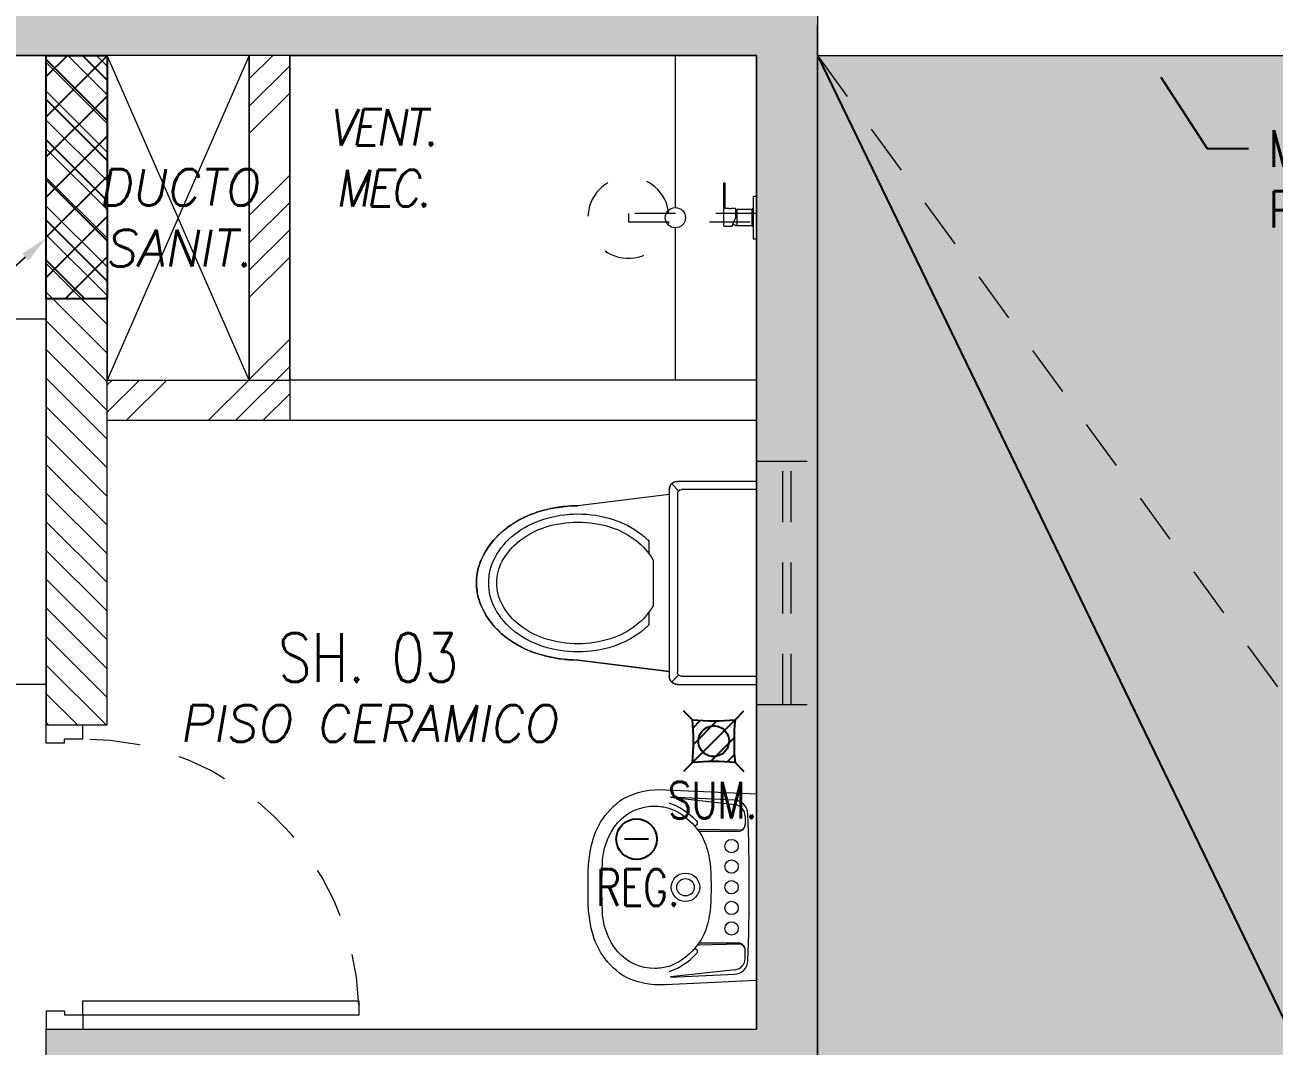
# Model space of a CAD drawing. Header units: millimetres. Extents: x -3 to 53, y -110 to 39.
# Drawn here: x 45.148 to 48.225, y -50.624 to -48.107 of the extents above; entities that cross this region are included whole.
import ezdxf
from ezdxf import colors
from ezdxf.entities.mleader import LeaderData, LeaderLine
from ezdxf.enums import TextEntityAlignment as Align
from ezdxf.math import Vec2, Vec3

# ---------------------------------------------------------------- set-up
doc = ezdxf.new("R2010")
doc.units = ezdxf.units.MM
doc.linetypes.add('HIDDEN2', pattern=[0.1875, 0.125, -0.0625])
for name, color, linetype in [('A-EST HATCH', 8, 'Continuous'), ('A-EST PLACAS', 8, 'Continuous'), ('A-EST VIGAS', 8, 'HIDDEN2'), ('A-JARDIN', 8, 'Continuous'), ('A-LINEAS', 8, 'Continuous'), ('A-MURO BAJO', 8, 'Continuous'), ('A-MURO_P10 CF', 8, 'Continuous'), ('A-MURO_P14', 8, 'Continuous'), ('A-PROYECCIONES', 8, 'HIDDEN2'), ('A-SANITARIOS', 8, 'Continuous'), ('A-TEXTO-ACABADO PISO', 8, 'Continuous'), ('A-TEXTO-INDICACIONES', 8, 'Continuous'), ('DLP_MOBILIARIO', 8, 'Continuous'), ('DLP_TEXTO AMBIENTE', 8, 'Continuous')]:
    doc.layers.add(name, color=color, linetype=linetype)
doc.layers.add('A-MUROS', color=8, linetype='Continuous', lineweight=30)
doc.layers.add('DLP_MURO ALTO', color=8, linetype='Continuous', lineweight=20)
doc.styles.add('ROMANS', font='ROMANS.shx', dxfattribs={"oblique": 10})
doc.styles.add('TXT_COTAS', font='romans.shx', dxfattribs={"width": 0.8})

# ---------------------------------------------------------------- blocks, each defined once
blk = doc.blocks.new('EST.P11')
at = {"layer": 'A-EST HATCH', "lineweight": 0}
h = blk.add_hatch(color=8, dxfattribs=at)
h.dxf.hatch_style = 1
h.paths.add_polyline_path([(10.5, -2.74), (10.5, 3.375), (12.15, 3.375), (12.15, 3.525), (10.35, 3.525), (10.35, 2.65), (8.85, 2.65), (8.85, 3.15), (8.7, 3.15), (8.7, 2.5), (10.35, 2.5), (10.35, -2.74)])
h.paths.add_polyline_path([(18.45, 7.325), (20.05, 7.325), (20.05, 10.425), (18.85, 10.425), (18.85, 10.575), (20.2, 10.575), (20.2, 7.175), (18.45, 7.175)])
h.paths.add_polyline_path([(17.65, 10.575), (17.5, 10.575), (17.5, 7.175), (17.65, 7.175)])
h.paths.add_polyline_path([(11.85, 11.05), (11.85, 10.9), (12, 10.9), (12, 7.825), (12.15, 7.825), (12.15, 11.05)])
h.paths.add_polyline_path([(22.45, 4.725), (13.05, 4.725), (13.05, 4.875), (16.6, 4.875), (16.6, 6.275), (16.8, 6.275), (16.8, 4.875), (19.7, 4.875), (19.7, 6.275), (19.85, 6.275), (19.85, 4.875), (22.25, 4.875), (22.25, 6.125), (20.6, 6.125), (20.6, 6.275), (22.875, 6.275), (22.875, 6.125), (22.45, 6.125)])
h.paths.add_polyline_path([(15.1, 10.425), (15.1, 7.325), (16.7, 7.325), (16.7, 7.175), (14.95, 7.175), (14.95, 10.575), (16.3, 10.575), (16.3, 10.425)])
h.paths.add_polyline_path([(10.35, 5.75), (8.7, 5.75), (8.7, 5.1), (8.85, 5.1), (8.85, 5.6), (10.35, 5.6), (10.35, 4.725), (12.15, 4.725), (12.15, 4.875), (10.5, 4.875), (10.5, 10.99), (10.35, 10.99)])
h.paths.add_polyline_path([(5.85, 10.9), (5.25, 10.9), (5.25, 11.05), (6, 11.05), (6, 7.65), (4.85, 7.65), (4.85, 7.8), (5.85, 7.8)])
h.paths.add_polyline_path([(4.05, 11.05), (4.05, 7.65), (3.9, 7.65), (3.9, 11.05)])
h.paths.add_polyline_path([(3.1, 7.8), (1.5, 7.8), (1.5, 10.9), (2.7, 10.9), (2.7, 11.05), (1.35, 11.05), (1.35, 7.65), (3.1, 7.65)])
h.paths.add_polyline_path([(4.05, -2.8), (4.05, 0.6), (3.9, 0.6), (3.9, -2.8)])
h.paths.add_polyline_path([(3.1, 0.45), (1.5, 0.45), (1.5, -2.65), (2.7, -2.65), (2.7, -2.8), (1.35, -2.8), (1.35, 0.6), (3.1, 0.6)])
h.paths.add_polyline_path([(8.7, -0.35), (8.85, -0.35), (8.85, -2.65), (9, -2.65), (9, -2.8), (8.7, -2.8)])
h.paths.add_polyline_path([(18.45, 0.925), (20.05, 0.925), (20.05, -2.175), (18.85, -2.175), (18.85, -2.325), (20.2, -2.325), (20.2, 1.075), (18.45, 1.075)])
h.paths.add_polyline_path([(17.65, -2.325), (17.5, -2.325), (17.5, 1.075), (17.65, 1.075)])
h.paths.add_polyline_path([(12.15, -2.8), (11.85, -2.8), (11.85, -2.65), (12, -2.65), (12, 0.425), (12.15, 0.425)])
h.paths.add_polyline_path([(15.1, -2.175), (15.1, 0.925), (16.7, 0.925), (16.7, 1.075), (14.95, 1.075), (14.95, -2.325), (16.3, -2.325), (16.3, -2.175)])
h.paths.add_polyline_path([(6, -2.8), (6, 0.6), (4.85, 0.6), (4.85, 0.45), (5.85, 0.45), (5.85, -2.65), (5.25, -2.65), (5.25, -2.8)])
h.paths.add_polyline_path([(3.0968, 5.55), (2.95, 5.55), (2.95, 6.75), (5.1, 6.75), (5.1, 6.6), (4.65, 6.6), (4.65, 5), (4.45, 5), (4.45, 6.6), (3.1, 6.6), (3.1, 5.55)], flags=17)
h.paths.add_polyline_path([(3.0968, 2.7), (2.95, 2.7), (2.95, 1.5), (5.1, 1.5), (5.1, 1.65), (4.65, 1.65), (4.65, 3.25), (4.45, 3.25), (4.45, 1.65), (3.1, 1.65), (3.1, 2.7)], flags=17)
h.paths.add_polyline_path([(8.8501, 4.2), (6, 4.2), (6, 6.75), (5.85, 6.75), (5.85, 4.2), (3.1, 4.2), (3.1, 4.8), (2.95, 4.8), (2.95, 4.2), (0.15, 4.2), (0.15, 8.25), (0, 8.25), (0, 0), (0.15, 0), (0.15, 4.05), (2.95, 4.05), (2.95, 3.45), (3.1, 3.45), (3.1, 4.05), (5.85, 4.05), (5.85, 1.5), (6, 1.5), (6, 4.05), (8.8501, 4.05)])
h.paths.add_polyline_path([(8.7, 11.05), (8.7, 8.6), (8.85, 8.6), (8.85, 10.9), (9, 10.9), (9, 11.05)])
h.paths.add_polyline_path([(22.9, 4.725), (25, 4.725), (25, 4.875), (23.05, 4.875), (23.05, 8.575), (25, 8.575), (25, 8.725), (23.05, 8.725), (23.05, 10.575), (22.2, 10.575), (22.2, 10.425), (22.9, 10.425)])
h.paths.add_polyline_path([(26.7, 4.725), (26.85, 4.725), (26.85, 8.725), (26.7, 8.725)])
h.paths.add_polyline_path([(47.1, 1.5), (45.2, 1.5), (45.2, 1.65), (46.95, 1.65), (46.95, 4.05), (41.1999, 4.05), (41.1999, 4.2), (46.95, 4.2), (46.95, 6.6), (45.2, 6.6), (45.2, 6.75), (47.1, 6.75)])
h.paths.add_polyline_path([(24.05, 3.525), (25.9, 3.525), (25.9, 3.375), (24.05, 3.375)], flags=17)
h.paths.add_polyline_path([(21.05, 1.975), (21.05, 2.125), (22.85, 2.125), (22.85, 3.375), (20.3, 3.375), (20.3, 1.975), (20.15, 1.975), (20.15, 3.375), (16.8, 3.375), (16.8, 1.975), (16.6, 1.975), (16.6, 3.375), (13.05, 3.375), (13.05, 3.525), (23.05, 3.525), (23.05, 1.975)])
h.paths.add_polyline_path([(23.05, 1.95), (23.05, -1.775), (26.7, -1.775), (26.7, 0.875), (24.35, 0.875), (24.35, 1.425), (24.05, 1.425), (24.05, 1.575), (24.5, 1.575), (24.5, 1.025), (26.7, 1.025), (26.7, 3.525), (26.85, 3.525), (26.85, -1.925), (23.05, -1.925), (23.05, -2.325), (22.2, -2.325), (22.2, -2.175), (22.9, -2.175), (22.9, 1.95)])
h.paths.add_polyline_path([(43.75, 7.8), (45.35, 7.8), (45.35, 7.6), (43.75, 7.6)])
h.paths.add_polyline_path([(43.75, 0.65), (45.35, 0.65), (45.35, 0.45), (43.75, 0.45)])
h.paths.add_polyline_path([(30.85, 2.375), (30.85, 3.525), (29.75, 3.525), (29.75, 2.375), (29.9, 2.375), (29.9, 3.375), (30.75, 3.375), (30.75, 2.375)])
h.paths.add_polyline_path([(39.5497, 4.875), (39.5497, 4.725), (39.7, 4.725), (39.7, 5.6), (41.1999, 5.6), (41.1999, 5.1009), (41.35, 5.1009), (41.35, 5.75), (39.7, 5.75), (39.7, 7.75), (39.55, 7.75), (39.55, 4.875)])
edge = h.paths.add_edge_path()
edge.add_line((30.85, 4.725), (30.85, 4.875))
edge.add_line((30.85, 4.875), (30.85, 5.875))
edge.add_line((30.85, 5.875), (30.75, 5.875))
edge.add_line((30.75, 5.875), (30.75, 4.875))
edge.add_line((30.75, 4.875), (30.35, 4.875))
edge.add_line((30.35, 4.875), (30.35, 5.875))
edge.add_line((30.35, 5.875), (30.2, 5.875))
edge.add_line((30.2, 5.875), (30.2, 4.725))
edge.add_line((30.2, 4.725), (30.85, 4.725))
h.paths.add_polyline_path([(33.45, 5.55), (33.45, 4.95), (33.25, 4.95), (33.25, 5.55), (33.3, 5.55), (33.3, 7.7501), (33.45, 7.7501)])
h.paths.add_polyline_path([(33.45, 2.7), (33.45, 3.3), (33.25, 3.3), (33.25, 2.7), (33.3, 2.7), (33.3, 0.4999), (33.45, 0.4999)])
at = {"layer": 'A-EST PLACAS', "color": 8, "lineweight": 0}
blk.add_lwpolyline([(47.1, 1.5), (45.2, 1.5), (45.2, 1.65), (46.95, 1.65), (46.95, 4.05), (41.1999, 4.05), (41.1999, 4.2), (46.95, 4.2), (46.95, 6.6), (45.2, 6.6), (45.2, 6.75), (47.1, 6.75)], close=True, dxfattribs=at)
blk = doc.blocks.new('*U254')
at = {"color": 8}
for p, q in [((-0.0526, 0.0526), (-0.0746, 0.0746)), ((0.0526, 0.0526), (0.0746, 0.0746)), ((-0.0526, -0.0526), (0.0526, 0.0526)), ((-0.051, 0.0331), (-0.0331, 0.051)), ((-0.0501, -0.008), (0.008, 0.05)), ((-0.008, -0.05), (0.0501, 0.008)), ((-0.0526, -0.0526), (-0.0746, -0.0746)), ((0.0331, -0.051), (0.051, -0.0331)), ((0.0526, -0.0526), (0.0746, -0.0746))]:
    blk.add_line(p, q, dxfattribs=at)
for centre, major_axis, start_param, end_param in [((0, 0.5882), (0.1673, 0.5115), 3.359812, 3.55544), ((-0.5912, 0), (-0.5144, 0.1682), 3.360366, 3.554886), ((0, 0), (0.0118, 0.036), 5.813820330443059, 12.09700563762265), ((0.5912, 0), (-0.5144, 0.1682), 0.218773, 0.413293), ((0, -0.5882), (-0.5115, 0.1673), -1.352577, -1.156949)]:
    blk.add_ellipse(centre, major_axis=major_axis, ratio=1, start_param=start_param, end_param=end_param, dxfattribs=at)
at = {"layer": 'A-TEXTO-INDICACIONES', "color": 8, "style": 'ROMANS', "width": 0.75}
blk.add_text('SUM.', height=0.09, dxfattribs=at).set_placement((-0.1125, -0.1903))
blk = doc.blocks.new('*U258')
at = {"color": 8, "linetype": 'Continuous'}
blk.add_line((0.0296, 0), (-0.0296, 0), dxfattribs=at)
blk.add_circle((0, 0), 0.05, dxfattribs=at)
at = {"layer": 'A-TEXTO-INDICACIONES', "color": 8, "style": 'ROMANS', "width": 0.75}
blk.add_text('REG.', height=0.09, dxfattribs=at).set_placement((-0.0994, -0.1644))
blk = doc.blocks.new('IISS P11')
at = {"color": 8}
blk.add_line((45.75, -7), (47.5875, -10.8), dxfattribs=at)
at = {"ltscale": 0.05}
for name, p in [('*U254', (45.4945, -8.6901, 0)), ('*U258', (45.3044, -8.9314))]:
    blk.add_blockref(name, p, dxfattribs=at)
blk = doc.blocks.new('TEXTO AMBIENTES P11')
at = {"layer": 'A-TEXTO-ACABADO PISO', "color": 8, "lineweight": 0, "insert": (44.6432, -8.6013), "char_height": 0.09, "attachment_point": 2, "style": 'ROMANS'}
blk.add_mtext_dynamic_manual_height_columns('PISO CERAMICO', width=1.20225, gutter_width=12.5, heights=[0], dxfattribs=at)
at = {"layer": 'DLP_TEXTO AMBIENTE', "color": 8, "lineweight": 0, "style": 'ROMANS', "width": 0.8}
blk.add_text('SH. 03', height=0.12, dxfattribs=at).set_placement((44.6432, -8.5439), align=Align.CENTER)
blk = doc.blocks.new('TEXTO DUCTOS PT')
at = {"layer": 'A-TEXTO-INDICACIONES', "insert": (44.175, -7.4), "char_height": 0.09, "width": 0.4157, "attachment_point": 5, "style": 'ROMANS'}
blk.add_mtext('\\pxsm1,t16;DUCTO SANIT.', dxfattribs=at)
blk = doc.blocks.new('ducha marsano')
at = {"color": 8, "linetype": 'HIDDEN2', "lineweight": 0, "ltscale": 0.5, "extrusion": (-4.9425e-10, -7.91123e-10, -1)}
for p, q in [((-0.01, 0), (0.01, 0)), ((0.01, 0), (0.01, -0.3155)), ((-0.01, -0.3155), (-0.01, 0)), ((-0.0205, -0.08), (-0.0205, -0.0601)), ((-0.0155, -0.058), (-0.0157, -0.058)), ((0.0225, -0.0515), (-0.0001, -0.0515)), ((0.0225, -0.0515), (0.0225, -0.0627)), ((0.021, -0.0815), (-0.019, -0.0815)), ((0.025, -0.0815), (0.021, -0.0815)), ((0.0225, -0.0682), (0.0225, -0.077)), ((0.0225, -0.077), (0.025, -0.077)), ((0.025, -0.077), (0.0771, -0.077)), ((0.0771, -0.0815), (0.025, -0.0815)), ((0.0771, -0.077), (0.0816, -0.077)), ((0.0816, -0.0815), (0.0771, -0.0815)), ((0.0816, -0.077), (0.082, -0.077)), ((0.082, -0.0815), (0.0816, -0.0815)), ((0.082, -0.077), (0.084, -0.077)), ((0.084, -0.0815), (0.082, -0.0815)), ((0.0855, -0.0785), (0.0855, -0.08)), ((0.01, -0.3155), (-0.01, -0.3155))]:
    blk.add_line(p, q, dxfattribs=at)
for centre, radius, start, end in [((-0.0004, -0.0462), 0.02, 323.9581, 354.9298), ((0.0004, -0.0462), 0.02, 185.0702, 195.2705), ((0.019, -0.08), 0.0015, 270, 360), ((-0.084, -0.0785), 0.0015, 90, 180), ((-0.084, -0.08), 0.0015, 180, 270), ((0, -0.3155), 0.1, 95.7392, 84.2608)]:
    blk.add_arc(centre, radius, start, end, dxfattribs=at)
at = {"color": 8, "linetype": 'HIDDEN2', "lineweight": 0, "ltscale": 0.5, "extrusion": (-4.94252e-10, -7.91124e-10, -1)}
blk.add_ellipse((0, -0.0515), major_axis=(-0.0225, -0.0095), ratio=0.001448, start_param=0.425436, end_param=1.567366, dxfattribs=at)
at = {"color": 8, "linetype": 'HIDDEN2', "lineweight": 0, "ltscale": 0.5}
for points, degree in [([(-0.0305, 0), (0, 0), (0.0305, 0)], 2), ([(0.0305, 0), (0.0415, 0), (0.0525, 0)], 2), ([(0.0525, 0), (0.0525, -0.0038), (0.0525, -0.0075)], 2), ([(-0.0525, 0), (-0.0525, -0.0038), (-0.0525, -0.0075)], 2), ([(-0.0525, 0), (-0.0415, 0), (-0.0305, 0)], 2), ([(-0.0525, -0.0075), (-0.0525, -0.0075), (-0.0525, -0.0075)], 2), ([(0.0305, -0.008), (0, -0.008), (-0.0305, -0.008)], 2), ([(-0.0215, -0.008), (-0.0215, -0.0093), (-0.0215, -0.0105)], 2), ([(-0.021, -0.011), (-0.007, -0.011), (0.007, -0.011), (0.021, -0.011)], 3), ([(-0.02, -0.011), (-0.02, -0.0294), (-0.02, -0.0477)], 2), ([(0.02, -0.011), (0.02, -0.0294), (0.02, -0.0477)], 2), ([(0.0215, -0.008), (0.0215, -0.0093), (0.0215, -0.0105)], 2), ([(-0.0197, -0.048), (0, -0.048), (0.0197, -0.048)], 2)]:
    blk.add_open_spline(points, degree=degree, dxfattribs=at)
for points, weights in [([(-0.0525, -0.0075), (-0.0525, -0.0075), (-0.0525, -0.0075)], [1, 0.990847086912, 0.982266230892]), ([(-0.052, -0.008), (-0.0525, -0.008), (-0.0525, -0.0075)], [1, 0.707106781193, 1]), ([(-0.0215, -0.0105), (-0.0215, -0.011), (-0.021, -0.011)], [1, 0.70710678154, 1]), ([(0.0211, -0.011), (0.0211, -0.011), (0.021, -0.011)], [1, 0.992411795776, 1]), ([(0.052, -0.008), (0.0521, -0.008), (0.0521, -0.008)], [1, 0.992411795771, 1]), ([(-0.02, -0.0477), (-0.02, -0.048), (-0.0197, -0.048)], [1, 0.707106780138, 1]), ([(0.02, -0.0477), (0.02, -0.048), (0.0197, -0.048)], [1, 0.707106779703, 1])]:
    blk.add_rational_spline(points, weights, degree=2, dxfattribs=at)
for points, knots in [([(-0.0305, -0.008), (-0.0332, -0.008), (-0.0374, -0.008), (-0.0424, -0.008), (-0.0458, -0.008), (-0.0486, -0.008), (-0.0512, -0.008), (-0.052, -0.008), (-0.052, -0.008)], [0, 0, 0, 0, 8.104572, 12.495263, 16.885954, 21.276645, 25.667336, 33.771908, 33.771908, 33.771908, 33.771908]), ([(0.052, -0.008), (0.052, -0.008), (0.0512, -0.008), (0.0486, -0.008), (0.0458, -0.008), (0.0424, -0.008), (0.0374, -0.008), (0.0332, -0.008), (0.0305, -0.008)], [0, 0, 0, 0, 8.104572, 12.495263, 16.885954, 21.276645, 25.667336, 33.771908, 33.771908, 33.771908, 33.771908]), ([(0.0225, -0.0682), (0.0225, -0.0682), (0.0225, -0.0682), (0.0225, -0.0679), (0.0224, -0.0677), (0.0224, -0.0672), (0.0224, -0.0669), (0.0223, -0.0662), (0.0223, -0.0658), (0.0223, -0.0652), (0.0223, -0.0648), (0.0224, -0.0641), (0.0224, -0.0638), (0.0224, -0.0633), (0.0225, -0.0631), (0.0225, -0.0628), (0.0225, -0.0627), (0.0225, -0.0627)], [0.4148436, 0.4148436, 0.4148436, 0.4148436, 0.5185541, 0.5185541, 0.6222645, 0.6222645, 0.7259759, 0.7259759, 0.8296873, 0.8296873, 0.9333987, 0.9333987, 1.03711, 1.03711, 1.1408205, 1.1408205, 1.2445309, 1.2445309, 1.2445309, 1.2445309])]:
    blk.add_open_spline(points, degree=3, knots=knots, dxfattribs=at)
for points, weights, degree, knots in [([(0.0211, -0.011), (0.0211, -0.011), (0.0211, -0.011), (0.0211, -0.011), (0.0214, -0.0109), (0.0215, -0.0107), (0.0215, -0.0105)], [0.918641037743, 0.918640949346, 0.918640860949, 0.918640772552, 0.789223156395, 0.789223156395, 0.918640772552], 3, [0.1238988, 0.1238988, 0.1238988, 0.1238988, 0.1238993, 0.1238993, 0.1238993, 0.78603, 0.78603, 0.78603, 0.78603]), ([(0.0521, -0.008), (0.0521, -0.008), (0.0521, -0.008), (0.0525, -0.0079), (0.0525, -0.0075)], [0.918641037749, 0.918640905153, 0.918640772558, 0.724517853988, 0.918640772558], 2, [0.1238988, 0.1238988, 0.1238988, 0.1238993, 0.1238993, 0.7860311, 0.7860311, 0.7860311])]:
    blk.add_rational_spline(points, weights, degree=degree, knots=knots, dxfattribs=at)
blk = doc.blocks.new('SIFON JET_PLANTA')
at = {"color": 8, "lineweight": 0, "extrusion": (-2.64698e-23, 6.61744e-24, -1)}
for p, q in [((-0.2077, 0.2455, 0), (-0.2055, 0.247, 0)), ((-0.2055, 0.247, 0), (-0.2007, 0.2492, 0)), ((-0.2007, 0.2492, 0), (-0.195, 0.25, 0)), ((-0.195, 0.25, 0), (-0.195, 0.25, 0)), ((-0.195, 0.25, 0), (-0.1605, 0.25, 0)), ((-0.1605, 0.25, 0), (-0.0975, 0.25, 0)), ((-0.0975, 0.25, 0), (-0.0323, 0.25, 0)), ((-0.0323, 0.25, 0), (0, 0.25, 0)), ((0, 0.25, 0), (0, -0.25, 0)), ((-0.4322, 0.191, 0), (-0.215, 0.2181, 0)), ((-0.215, 0.2278, 0), (-0.2149, 0.2323, 0)), ((-0.215, 0.2234, 0), (-0.215, 0.2278, 0)), ((-0.215, 0.2181, 0), (-0.215, 0.2234, 0)), ((-0.2149, 0.2323, 0), (-0.2142, 0.2356, 0)), ((-0.2142, 0.2356, 0), (-0.2129, 0.239, 0)), ((-0.2129, 0.239, 0), (-0.211, 0.2419, 0)), ((-0.211, 0.2419, 0), (-0.2091, 0.2441, 0)), ((-0.2091, 0.2441, 0), (-0.2077, 0.2455, 0)), ((-0.5016, 0.1842, 0), (-0.4865, 0.1867, 0)), ((-0.4865, 0.1867, 0), (-0.4763, 0.188, 0)), ((-0.4763, 0.188, 0), (-0.4726, 0.1884, 0)), ((-0.4726, 0.1884, 0), (-0.4636, 0.1892, 0)), ((-0.4636, 0.1892, 0), (-0.4549, 0.1897, 0)), ((-0.4549, 0.1897, 0), (-0.449, 0.1899, 0)), ((-0.449, 0.1899, 0), (-0.44, 0.19, 0)), ((-0.44, 0.19, 0), (-0.4322, 0.191, 0)), ((-0.5908, 0.1517, 0), (-0.5862, 0.1543, 0)), ((-0.5862, 0.1543, 0), (-0.5794, 0.158, 0)), ((-0.5794, 0.158, 0), (-0.5693, 0.1629, 0)), ((-0.5693, 0.1629, 0), (-0.5517, 0.1703, 0)), ((-0.5517, 0.1703, 0), (-0.5465, 0.1722, 0)), ((-0.5465, 0.1722, 0), (-0.5385, 0.1749, 0)), ((-0.5385, 0.1749, 0), (-0.5346, 0.176, 0)), ((-0.5346, 0.176, 0), (-0.5265, 0.1784, 0)), ((-0.5265, 0.1784, 0), (-0.5216, 0.1797, 0)), ((-0.5216, 0.1797, 0), (-0.5148, 0.1813, 0)), ((-0.5148, 0.1813, 0), (-0.5079, 0.1829, 0)), ((-0.5079, 0.1829, 0), (-0.5016, 0.1842, 0)), ((-0.6326, 0.121, 0), (-0.6299, 0.1235, 0)), ((-0.6299, 0.1235, 0), (-0.6251, 0.1276, 0)), ((-0.6251, 0.1276, 0), (-0.6206, 0.1314, 0)), ((-0.6206, 0.1314, 0), (-0.6168, 0.1344, 0)), ((-0.6168, 0.1344, 0), (-0.6106, 0.1389, 0)), ((-0.6106, 0.1389, 0), (-0.6061, 0.142, 0)), ((-0.6061, 0.142, 0), (-0.6, 0.1461, 0)), ((-0.6, 0.1461, 0), (-0.5963, 0.1484, 0)), ((-0.5963, 0.1484, 0), (-0.5908, 0.1517, 0)), ((-0.6611, 0.088, 0), (-0.657, 0.0936, 0)), ((-0.657, 0.0936, 0), (-0.6534, 0.0984, 0)), ((-0.657, 0.0936, 0), (-0.657, 0.0936, 0)), ((-0.6534, 0.0984, 0), (-0.6503, 0.1023, 0)), ((-0.6534, 0.0984, 0), (-0.6534, 0.0984, 0)), ((-0.6503, 0.1023, 0), (-0.6453, 0.108, 0)), ((-0.6453, 0.108, 0), (-0.6386, 0.1152, 0)), ((-0.6386, 0.1152, 0), (-0.6326, 0.121, 0)), ((-0.6779, 0.0582, 0), (-0.6745, 0.0655, 0)), ((-0.6745, 0.0655, 0), (-0.6722, 0.0699, 0)), ((-0.6745, 0.0655, 0), (-0.6745, 0.0655, 0)), ((-0.6722, 0.0699, 0), (-0.6705, 0.0728, 0)), ((-0.6705, 0.0728, 0), (-0.669, 0.0755, 0)), ((-0.669, 0.0755, 0), (-0.6672, 0.0785, 0)), ((-0.6672, 0.0785, 0), (-0.665, 0.082, 0)), ((-0.665, 0.082, 0), (-0.6634, 0.0845, 0)), ((-0.6634, 0.0845, 0), (-0.6611, 0.088, 0)), ((-0.6872, 0.0284, 0), (-0.6867, 0.031, 0)), ((-0.6867, 0.031, 0), (-0.6855, 0.0361, 0)), ((-0.6855, 0.0361, 0), (-0.6838, 0.0421, 0)), ((-0.6855, 0.0361, 0), (-0.6855, 0.0361, 0)), ((-0.6838, 0.0421, 0), (-0.6819, 0.048, 0)), ((-0.6838, 0.0421, 0), (-0.6838, 0.0421, 0)), ((-0.6819, 0.048, 0), (-0.6804, 0.0521, 0)), ((-0.6804, 0.0521, 0), (-0.6793, 0.0547, 0)), ((-0.6793, 0.0547, 0), (-0.6779, 0.0582, 0)), ((-0.69, 0, 0), (-0.6899, 0.0044, 0)), ((-0.6899, 0.0044, 0), (-0.6897, 0.0096, 0)), ((-0.6897, 0.0096, 0), (-0.6893, 0.014, 0)), ((-0.6893, 0.014, 0), (-0.6887, 0.0194, 0)), ((-0.6887, 0.0194, 0), (-0.6881, 0.0236, 0)), ((-0.6881, 0.0236, 0), (-0.6872, 0.0284, 0)), ((-0.6881, 0.0236, 0), (-0.6881, 0.0236, 0)), ((-0.6899, -0.0065, 0), (-0.69, 0, 0)), ((-0.6896, -0.0111, 0), (-0.6899, -0.0065, 0)), ((-0.6891, -0.0164, 0), (-0.6896, -0.0111, 0)), ((-0.6881, -0.0232, 0), (-0.6891, -0.0164, 0)), ((-0.6876, -0.0264, 0), (-0.6881, -0.0232, 0)), ((-0.687, -0.0296, 0), (-0.6876, -0.0264, 0)), ((-0.6864, -0.0321, 0), (-0.687, -0.0296, 0)), ((-0.6855, -0.0361, 0), (-0.6864, -0.0321, 0)), ((-0.6838, -0.0419, 0), (-0.6855, -0.0361, 0)), ((-0.6827, -0.0457, 0), (-0.6838, -0.0419, 0)), ((-0.6814, -0.0492, 0), (-0.6827, -0.0457, 0)), ((-0.6803, -0.0522, 0), (-0.6814, -0.0492, 0)), ((-0.6792, -0.0551, 0), (-0.6803, -0.0522, 0)), ((-0.6779, -0.0581, 0), (-0.6792, -0.0551, 0)), ((-0.677, -0.0602, 0), (-0.6779, -0.0581, 0)), ((-0.6751, -0.0642, 0), (-0.677, -0.0602, 0)), ((-0.6722, -0.0699, 0), (-0.6751, -0.0642, 0)), ((-0.6706, -0.0727, 0), (-0.6722, -0.0699, 0)), ((-0.6679, -0.0774, 0), (-0.6706, -0.0727, 0)), ((-0.6646, -0.0826, 0), (-0.6679, -0.0774, 0)), ((-0.6623, -0.0862, 0), (-0.6646, -0.0826, 0)), ((-0.6599, -0.0897, 0), (-0.6623, -0.0862, 0)), ((-0.6554, -0.0958, 0), (-0.6599, -0.0897, 0)), ((-0.6494, -0.1032, 0), (-0.6554, -0.0958, 0)), ((-0.6458, -0.1074, 0), (-0.6494, -0.1032, 0)), ((-0.64, -0.1137, 0), (-0.6458, -0.1074, 0)), ((-0.6379, -0.1158, 0), (-0.64, -0.1137, 0)), ((-0.6347, -0.119, 0), (-0.6379, -0.1158, 0)), ((-0.6335, -0.1201, 0), (-0.6347, -0.119, 0)), ((-0.6347, -0.119, 0), (-0.6347, -0.119, 0)), ((-0.6318, -0.1217, 0), (-0.6335, -0.1201, 0)), ((-0.6305, -0.123, 0), (-0.6318, -0.1217, 0)), ((-0.6318, -0.1217, 0), (-0.6318, -0.1217, 0)), ((-0.6288, -0.1244, 0), (-0.6305, -0.123, 0)), ((-0.6276, -0.1255, 0), (-0.6288, -0.1244, 0)), ((-0.6262, -0.1268, 0), (-0.6276, -0.1255, 0)), ((-0.6245, -0.1281, 0), (-0.6262, -0.1268, 0)), ((-0.6235, -0.1291, 0), (-0.6245, -0.1281, 0)), ((-0.6245, -0.1281, 0), (-0.6245, -0.1281, 0)), ((-0.6223, -0.13, 0), (-0.6235, -0.1291, 0)), ((-0.6215, -0.1307, 0), (-0.6223, -0.13, 0)), ((-0.6204, -0.1315, 0), (-0.6215, -0.1307, 0)), ((-0.6193, -0.1324, 0), (-0.6204, -0.1315, 0)), ((-0.6179, -0.1335, 0), (-0.6193, -0.1324, 0)), ((-0.6168, -0.1344, 0), (-0.6179, -0.1335, 0)), ((-0.6153, -0.1355, 0), (-0.6168, -0.1344, 0)), ((-0.6142, -0.1363, 0), (-0.6153, -0.1355, 0)), ((-0.612, -0.1379, 0), (-0.6142, -0.1363, 0)), ((-0.6086, -0.1403, 0), (-0.612, -0.1379, 0)), ((-0.607, -0.1415, 0), (-0.6086, -0.1403, 0)), ((-0.6058, -0.1422, 0), (-0.607, -0.1415, 0)), ((-0.6039, -0.1435, 0), (-0.6058, -0.1422, 0)), ((-0.602, -0.1448, 0), (-0.6039, -0.1435, 0)), ((-0.6004, -0.1458, 0), (-0.602, -0.1448, 0)), ((-0.5987, -0.1469, 0), (-0.6004, -0.1458, 0)), ((-0.5964, -0.1483, 0), (-0.5987, -0.1469, 0)), ((-0.595, -0.1492, 0), (-0.5964, -0.1483, 0)), ((-0.5936, -0.15, 0), (-0.595, -0.1492, 0)), ((-0.5918, -0.1511, 0), (-0.5936, -0.15, 0)), ((-0.5896, -0.1524, 0), (-0.5918, -0.1511, 0)), ((-0.5871, -0.1538, 0), (-0.5896, -0.1524, 0)), ((-0.5833, -0.1559, 0), (-0.5871, -0.1538, 0)), ((-0.5781, -0.1587, 0), (-0.5833, -0.1559, 0)), ((-0.5759, -0.1598, 0), (-0.5781, -0.1587, 0)), ((-0.5738, -0.1608, 0), (-0.5759, -0.1598, 0)), ((-0.5702, -0.1625, 0), (-0.5738, -0.1608, 0)), ((-0.5675, -0.1637, 0), (-0.5702, -0.1625, 0)), ((-0.5659, -0.1645, 0), (-0.5675, -0.1637, 0)), ((-0.5644, -0.1652, 0), (-0.5659, -0.1645, 0)), ((-0.5614, -0.1664, 0), (-0.5644, -0.1652, 0)), ((-0.5598, -0.1671, 0), (-0.5614, -0.1664, 0)), ((-0.5568, -0.1683, 0), (-0.5598, -0.1671, 0)), ((-0.5543, -0.1693, 0), (-0.5568, -0.1683, 0)), ((-0.551, -0.1706, 0), (-0.5543, -0.1693, 0)), ((-0.5491, -0.1713, 0), (-0.551, -0.1706, 0)), ((-0.5465, -0.1722, 0), (-0.5491, -0.1713, 0)), ((-0.5449, -0.1728, 0), (-0.5465, -0.1722, 0)), ((-0.5428, -0.1735, 0), (-0.5449, -0.1728, 0)), ((-0.5412, -0.174, 0), (-0.5428, -0.1735, 0)), ((-0.5385, -0.1749, 0), (-0.5412, -0.174, 0)), ((-0.5352, -0.1759, 0), (-0.5385, -0.1749, 0)), ((-0.5385, -0.1749, 0), (-0.5385, -0.1749, 0)), ((-0.5321, -0.1768, 0), (-0.5352, -0.1759, 0)), ((-0.5296, -0.1775, 0), (-0.5321, -0.1768, 0)), ((-0.5267, -0.1783, 0), (-0.5296, -0.1775, 0)), ((-0.5238, -0.1791, 0), (-0.5267, -0.1783, 0)), ((-0.5267, -0.1783, 0), (-0.5267, -0.1783, 0)), ((-0.5217, -0.1796, 0), (-0.5238, -0.1791, 0)), ((-0.5177, -0.1807, 0), (-0.5217, -0.1796, 0)), ((-0.5151, -0.1813, 0), (-0.5177, -0.1807, 0)), ((-0.5118, -0.1821, 0), (-0.5151, -0.1813, 0)), ((-0.5094, -0.1826, 0), (-0.5118, -0.1821, 0)), ((-0.5066, -0.1832, 0), (-0.5094, -0.1826, 0)), ((-0.5022, -0.184, 0), (-0.5066, -0.1832, 0)), ((-0.4974, -0.1849, 0), (-0.5022, -0.184, 0)), ((-0.495, -0.1854, 0), (-0.4974, -0.1849, 0)), ((-0.4974, -0.1849, 0), (-0.4974, -0.1849, 0)), ((-0.4936, -0.1856, 0), (-0.495, -0.1854, 0)), ((-0.4916, -0.1859, 0), (-0.4936, -0.1856, 0)), ((-0.4884, -0.1864, 0), (-0.4916, -0.1859, 0)), ((-0.4862, -0.1867, 0), (-0.4884, -0.1864, 0)), ((-0.4824, -0.1872, 0), (-0.4862, -0.1867, 0)), ((-0.4812, -0.1874, 0), (-0.4824, -0.1872, 0)), ((-0.4785, -0.1877, 0), (-0.4812, -0.1874, 0)), ((-0.4761, -0.188, 0), (-0.4785, -0.1877, 0)), ((-0.4735, -0.1883, 0), (-0.4761, -0.188, 0)), ((-0.4695, -0.1887, 0), (-0.4735, -0.1883, 0)), ((-0.4651, -0.189, 0), (-0.4695, -0.1887, 0)), ((-0.4639, -0.1891, 0), (-0.4651, -0.189, 0)), ((-0.4651, -0.189, 0), (-0.4651, -0.189, 0)), ((-0.4619, -0.1893, 0), (-0.4639, -0.1891, 0)), ((-0.4592, -0.1894, 0), (-0.4619, -0.1893, 0)), ((-0.4568, -0.1896, 0), (-0.4592, -0.1894, 0)), ((-0.455, -0.1897, 0), (-0.4568, -0.1896, 0)), ((-0.4518, -0.1898, 0), (-0.455, -0.1897, 0)), ((-0.449, -0.1899, 0), (-0.4518, -0.1898, 0)), ((-0.4467, -0.1899, 0), (-0.449, -0.1899, 0)), ((-0.4428, -0.19, 0), (-0.4467, -0.1899, 0)), ((-0.44, -0.19, 0), (-0.4428, -0.19, 0)), ((-0.215, -0.2181, 0), (-0.44, -0.19, 0)), ((-0.215, -0.227, 0), (-0.215, -0.2181, 0)), ((-0.215, -0.23, 0), (-0.215, -0.227, 0)), ((-0.2147, -0.2335, 0), (-0.215, -0.23, 0)), ((-0.2138, -0.2369, 0), (-0.2147, -0.2335, 0)), ((-0.2126, -0.2395, 0), (-0.2138, -0.2369, 0)), ((-0.2138, -0.2369, 0), (-0.2138, -0.2369, 0)), ((-0.2108, -0.2423, 0), (-0.2126, -0.2395, 0)), ((-0.2126, -0.2395, 0), (-0.2126, -0.2395, 0)), ((-0.2091, -0.2441, 0), (-0.2108, -0.2423, 0)), ((-0.2108, -0.2423, 0), (-0.2108, -0.2423, 0)), ((-0.2108, -0.2423, 0), (-0.2108, -0.2423, 0)), ((-0.209, -0.244, 0), (-0.2091, -0.2441, 0)), ((-0.2067, -0.2462, 0), (-0.209, -0.244, 0)), ((-0.209, -0.244, 0), (-0.209, -0.244, 0)), ((-0.2029, -0.2484, 0), (-0.2067, -0.2462, 0)), ((-0.2067, -0.2462, 0), (-0.2067, -0.2462, 0)), ((-0.1995, -0.2495, 0), (-0.2029, -0.2484, 0)), ((-0.2029, -0.2484, 0), (-0.2029, -0.2484, 0)), ((-0.195, -0.25, 0), (-0.1995, -0.2495, 0)), ((0, -0.25, 0), (-0.195, -0.25, 0))]:
    blk.add_line(p, q, dxfattribs=at)
at = {"color": 8, "lineweight": 0}
for p, q in [((-0.195, 0.25, 0), (0, 0.25, 0)), ((0, 0.25, 0), (0, -0.25, 0)), ((-0.215, 0.2181, 0), (-0.44, 0.19, 0)), ((-0.215, -0.23, 0), (-0.215, 0.23, 0)), ((-0.2091, 0.2441, 0), (-0.1921, 0.2271, 0)), ((-0.195, -0.22, 0), (-0.195, 0.22, 0)), ((-0.185, 0.23, 0), (0, 0.23, 0)), ((-0.265, 0.0718, 0), (-0.265, 0.1028, 0)), ((-0.255, -0.0562, 0), (-0.255, 0.0562, 0)), ((-0.265, -0.1028, 0), (-0.265, -0.0718, 0)), ((-0.215, -0.2181, 0), (-0.44, -0.19, 0)), ((-0.2091, -0.2441, 0), (-0.1921, -0.2271, 0)), ((0, -0.23, 0), (-0.185, -0.23, 0)), ((0, -0.25, 0), (-0.195, -0.25, 0))]:
    blk.add_line(p, q, dxfattribs=at)
at = {"color": 8, "lineweight": 0, "elevation": 0}
for points in [[(-0.265, 0.1028, 0.0362), (-0.2844, 0.1202, 0.08725), (-0.3535, 0.1565, 0.077598), (-0.44, 0.17, 0.077598), (-0.5265, 0.1565, 0.08725), (-0.5956, 0.1202, 0.105601), (-0.6443, 0.0627, 0.12364), (-0.66, 0, 0.12364), (-0.6443, -0.0627, 0.105601), (-0.5956, -0.1202, 0.08725), (-0.5265, -0.1565, 0.077598), (-0.44, -0.17, 0.077598)], [(-0.255, 0.0562, 0.100268), (-0.2967, 0.1044, 0.08725), (-0.3596, 0.1374, 0.077598), (-0.44, 0.15, 0.077598), (-0.5204, 0.1374, 0.08725), (-0.5833, 0.1044, 0.105601), (-0.6266, 0.0532, 0.12364), (-0.64, 0, 0.12364), (-0.6266, -0.0532, 0.105601), (-0.5833, -0.1044, 0.08725), (-0.5204, -0.1374, 0.077598), (-0.44, -0.15, 0.077598)], [(-0.44, -0.15, 0.077598), (-0.3596, -0.1374, 0.08725), (-0.2967, -0.1044, 0.100268), (-0.255, -0.0562, 0.12364)], [(-0.44, -0.17, 0.077598), (-0.3535, -0.1565, 0.08725), (-0.2844, -0.1202, 0.0362), (-0.265, -0.1028, 0.12364)]]:
    blk.add_lwpolyline(points, format="xyb", dxfattribs=at)
at = {"color": 8, "lineweight": 0}
for centre, radius, start, end in [((-0.195, 0.23, 0), 0.02, 90, 180), ((-0.185, 0.22, 0), 0.01, 90, 180), ((-0.44, -0.1379, 0), 0.3279, 90, 107.4741), ((-0.4613, -0.0702, 0), 0.257, 107.4741, 127.2348), ((-0.4939, -0.0273, 0), 0.203, 127.2348, 151.4088), ((-0.544, 0, 0), 0.146, 151.4088, 180), ((-0.544, 0, 0), 0.146, 180, 208.5912), ((-0.4939, 0.0273, 0), 0.203, 208.5912, 232.7652), ((-0.4613, 0.0702, 0), 0.257, 232.7652, 252.5259), ((-0.44, 0.1379, 0), 0.3279, 252.5259, 270), ((-0.195, -0.23, 0), 0.02, 180, 270), ((-0.185, -0.22, 0), 0.01, 180, 270)]:
    blk.add_arc(centre, radius, start, end, dxfattribs=at)
blk = doc.blocks.new('BOWL-ITALGRIF_VARADERO_01')
at = {"color": 8, "lineweight": 0}
for p, q in [((-0.2032, -0.1971), (-0.2208, -0.038)), ((0.2032, -0.1971), (0.2208, -0.038)), ((-0.1404, -0.2077), (-0.1424, -0.1083)), ((-0.1375, -0.205), (-0.1375, -0.1117)), ((0.1375, -0.205), (0.1375, -0.1117)), ((0.1404, -0.2077), (0.1424, -0.1083)), ((-0.1753, -0.222), (-0.1544, -0.222)), ((0.1753, -0.222), (0.1544, -0.222))]:
    blk.add_line(p, q, dxfattribs=at)
for points in [[(-0.0917, 0.1589, -0.02989), (-0.0456, 0.1646, -0.007822), (0.0456, 0.1646, -0.02989), (0.0918, 0.1589, -0.091737), (0.1601, 0.1343, -0.112496), (0.2175, 0.0792, -0.147885), (0.2402, -0.0257), (0.23, -0.25), (-0.23, -0.25), (-0.2402, -0.0257, -0.147885), (-0.2175, 0.0792, -0.112496), (-0.1601, 0.1343, -0.091737)], [(-0.0496, -0.1363, -0.062677), (-0.1048, -0.1249, -0.110639), (-0.1576, -0.091, -0.120976), (-0.195, -0.0344, -0.061198), (-0.2, 0, -0.21707), (-0.1593, 0.092, -0.174983), (-0.0545, 0.1298, -0.010618), (0, 0.131, -0.010618), (0.0545, 0.1298, -0.174983), (0.1593, 0.092, -0.21707), (0.2, 0, -0.061198), (0.195, -0.0344, -0.120976), (0.1576, -0.091, -0.110639), (0.1048, -0.1249, -0.062677), (0.0496, -0.1363, -0.017583), (0, -0.138, -0.017583)]]:
    blk.add_lwpolyline(points, format="xyb", close=True, dxfattribs=at)
for points in [[(-0.2216, -0.0381), (-0.2145, -0.1954, 0.390823), (-0.1807, -0.2288, 0.017524), (0.1807, -0.2288, 0.390823), (0.2145, -0.1954), (0.2216, -0.0381)], [(-0.2072, -0.035, 0.005), (-0.2064, -0.038, 0.121292), (-0.166, -0.0996, 0.007977), (-0.1624, -0.1031)], [(0.2072, -0.035, -0.005), (0.2064, -0.038, -0.121292), (0.166, -0.0996, -0.007977), (0.1624, -0.1031)]]:
    blk.add_lwpolyline(points, format="xyb", dxfattribs=at)
for centre, radius in [((0, -0.075), 0.035), ((0, -0.075), 0.0215), ((-0.1015, -0.1885), 0.0165), ((-0.051, -0.1885), 0.0165), ((0, -0.1885), 0.0165), ((0.051, -0.1885), 0.0165), ((0.1015, -0.1885), 0.0165)]:
    blk.add_circle(centre, radius, dxfattribs=at)
for centre, radius, start, end in [((-0.1583, -0.0987), 0.006, 226.6431, 46.6431), ((-0.1404, -0.1083), 0.002, 54.3619, 181.1374), ((-0.1355, -0.1117), 0.002, 56.7109, 180), ((0.1355, -0.1117), 0.002, 0, 123.2891), ((0.1404, -0.1083), 0.002, 358.8626, 125.6381), ((0.1583, -0.0987), 0.006, 133.3569, 313.3569), ((0.1048, -0.1249), 9.094947017729287e-16, 0, 217.6714), ((-0.1753, -0.194), 0.028, 186.3111, 270), ((-0.1545, -0.205), 0.017, 270, 0), ((-0.1544, -0.208), 0.014, 270, 1.1374), ((0.1545, -0.205), 0.017, 180, 270), ((0.1544, -0.208), 0.014, 178.8626, 270), ((0.1753, -0.194), 0.028, 270, 353.6889)]:
    blk.add_arc(centre, radius, start, end, dxfattribs=at)
blk = doc.blocks.new('*U144')
at = {"color": 8, "lineweight": 0}
for p, q in [((0.01, 0.705), (0.01, 0.75)), ((0.1, 0.715), (0.1, 0.75)), ((0.1, 0.715), (0.055, 0.715)), ((0.055, 0.705), (0.055, 0.715)), ((0.055, 0.705), (0.01, 0.705)), ((0.055, 0.045), (0.01, 0.045)), ((0.01, 0.045), (0.01, 0)), ((0.055, 0.045), (0.055, 0.035)), ((0.1, 0.035), (0.055, 0.035)), ((0.1, 0.035), (0.1, 0))]:
    blk.add_line(p, q, dxfattribs=at)
blk.add_lwpolyline([(0.78, 0.07), (0.78, 0.035), (0.1, 0.035), (0.1, 0.07)], close=True, dxfattribs=at)
at = {"color": 8, "linetype": 'HIDDEN2', "lineweight": 0}
blk.add_arc((0.0996, 0.0341), 0.6809, 2.2301, 89.9672, dxfattribs=at)
blk = doc.blocks.new('SOFA SEC')
at = {"color": 8, "lineweight": 0}
for p, q in [((0, 0.65), (0.1, 0.65)), ((0.1, 0.65), (0.1, 0.1)), ((0.5, 0.65), (0.1, 0.65)), ((0.75, 0.65), (0.75, 0.1)), ((1.4, 0.65), (1.4, 0.1)), ((0.1, 0.1), (2.05, 0.1))]:
    blk.add_line(p, q, dxfattribs=at)
blk.add_lwpolyline([(0.5, 1.55), (0.5, 0.65), (2.05, 0.65), (2.05, 0), (0, 0), (0, 1.55)], close=True, dxfattribs=at)
blk = doc.blocks.new('DPTO 65_D2')
at = {"layer": 'A-EST VIGAS', "color": 8, "lineweight": 0}
for p, q in [((-5.7501, 1.6, 0), (-5.9001, 1.6)), ((-5.8351, 1.6, 0), (-5.8351, 1, 0)), ((-5.8151, 1.6, 0), (-5.8151, 1, 0)), ((-5.7501, 1, 0), (-5.9001, 1))]:
    blk.add_line(p, q, dxfattribs=at)
at = {"layer": 'A-LINEAS', "color": 8, "lineweight": 0}
for p, q in [((-5.5501, 0.8), (-5.5501, 0.425)), ((-4.5001, 0.8), (-4.1501, 0)), ((-4.5001, 0), (-4.1501, 0.8)), ((-5.5501, 0.375), (-5.5501, 0))]:
    blk.add_line(p, q, dxfattribs=at)
blk.add_circle((-5.5501, 0.4, 0), 0.025, dxfattribs=at)
at = {"layer": 'A-MURO BAJO', "color": 8, "lineweight": 0}
for p, q in [((-5.7501, 0.9), (-4.6001, 0.9)), ((-5.7501, 0.8), (-4.6001, 0.8))]:
    blk.add_line(p, q, dxfattribs=at)
at = {"layer": 'A-MUROS', "color": 8, "lineweight": 0}
for p, q in [((-5.9001, 2.55), (-5.9001, -0.075)), ((-4.0001, 2.55), (-4.0001, 2.4)), ((-5.7501, 0), (-5.7501, 2.4)), ((-4.0001, 2.4), (-5.7501, 2.4, 0)), ((-4.1501, 1.65), (-4.1501, 0.9)), ((-4.0001, 1.65), (-4.1501, 1.65, 0)), ((-4.0001, 1.65), (-4.0001, 0)), ((-4.6001, 0), (-4.6001, 0.9)), ((-4.6001, 0.9), (-4.1501, 0.9)), ((-4.1501, 0.8, 0), (-4.5001, 0.8, 0)), ((-4.5001, 0.8, 0), (-4.5001, 0, 0)), ((-4.1501, 0, 0), (-4.1501, 0.8, 0)), ((-4.6001, 0), (-5.7501, 0)), ((-4.5001, 0, 0), (-4.1501, 0, 0)), ((-4.0001, 0), (1.4999, 0))]:
    blk.add_line(p, q, dxfattribs=at)
at = {"layer": 'A-PROYECCIONES', "color": 8, "lineweight": 0}
blk.add_line((-5.9001, 0), (-8.8501, 4.05), dxfattribs=at)
at = {"layer": 'DLP_MURO ALTO', "color": 8, "lineweight": 0}
blk.add_line((-5.9001, 0), (-8.8501, 0), dxfattribs=at)
at = {"layer": 'A-SANITARIOS', "color": 8, "lineweight": 0, "rotation": 270}
blk.add_blockref('BOWL-ITALGRIF_VARADERO_01', (-5.5001, 2.05, 0), dxfattribs=at)
at = {"layer": 'A-SANITARIOS', "color": 8, "lineweight": 0, "extrusion": (-3.60286e-08, 4.49068e-08, -1), "zscale": -1, "rotation": 1.33122320889257e-06}
blk.add_blockref('SIFON JET_PLANTA', (5.7501, 1.3, 0), dxfattribs=at)
at = {"layer": 'A-SANITARIOS', "color": 8, "lineweight": 0, "extrusion": (7.91123e-10, 4.9425e-10, -1), "rotation": 270.0000007003572}
blk.add_blockref('ducha marsano', (5.7501, 0.4, 0), dxfattribs=at)
at = {"layer": 'DLP_MOBILIARIO', "color": 8, "lineweight": 0}
for name, p, rotation in [('*U144', (-3.9901, 2.4), 180), ('SOFA SEC', (-4.0001, 0), 359.9995671478982)]:
    blk.add_blockref(name, p, dxfattribs=dict(at, rotation=rotation))
blk = doc.blocks.new('TEXTO NOTAS P11')
at = {"layer": 'A-TEXTO-INDICACIONES', "insert": (44.6782, -7.2524), "char_height": 0.09, "width": 0.4157, "attachment_point": 5, "style": 'ROMANS'}
blk.add_mtext('\\pxsm1,qc,t16;{\\W0.9;\\T0.9;VENT. MEC.}', dxfattribs=at)
at = {"layer": 'A-TEXTO-INDICACIONES'}
ml = blk.add_multileader_mtext('Standard', dxfattribs=at)
ml.set_content('\\pxsm1;MURO CON LADRILLO PASTELERO H:2.30M', color=256, style='TXT_COTAS')
ml.set_leader_properties(color=7)
ml.build(insert=Vec2(0, 0))
ml.multileader.update_dxf_attribs({"dogleg_length": 0.05, "arrow_head_size": 0.07})
ctx = ml.context
ctx.base_point, ctx.char_height, ctx.arrow_head_size, ctx.landing_gap_size, ctx.plane_origin = Vec3(46.8119, -7.2295), 0.09, 0.07, 0.05, Vec3(46.6079, -7.7682)
notes = []
notes.append((ctx, [(0, (1, 1, 0), (46.7104, -7.2295), (1, 0), 0.1015, [(0, [(46.5576, -6.9954)], 0, [])])]))
ctx.mtext.insert, ctx.mtext.width, ctx.mtext.defined_height, ctx.mtext.flow_direction = Vec3(46.8619, -7.1845), 1.401215, 0.8046, 5
for ctx, leaders in notes:
    for number, flags, end, landing, length, lines in leaders:
        leader = LeaderData()
        leader.index, (leader.has_last_leader_line, leader.has_dogleg_vector, leader.attachment_direction) = number, flags
        leader.last_leader_point, leader.dogleg_vector, leader.dogleg_length = Vec3(end), Vec3(landing), length
        for number, points, colour, breaks in lines:
            line = LeaderLine()
            line.index, line.vertices, line.color, line.breaks = number, Vec3.list(points), colors.encode_raw_color(colour), breaks
            leader.lines.append(line)
        ctx.leaders.append(leader)
blk = doc.blocks.new('arq.')
at = {"color": 8}
blk.add_blockref('IISS P11', (102.5627, -39.2888), dxfattribs=at)
at = {"layer": 'A-EST PLACAS', "color": 8}
blk.add_blockref('EST.P11', (101.2127, -50.3388), dxfattribs=at)
at = {"layer": 'A-TEXTO-INDICACIONES', "color": 8, "lineweight": 0}
blk.add_blockref('TEXTO DUCTOS PT', (102.5627, -39.2888), dxfattribs=at)
at = {"layer": 'DLP_TEXTO AMBIENTE', "color": 8}
blk.add_blockref('TEXTO AMBIENTES P11', (102.5627, -39.2888), dxfattribs=at)
at = {"color": 8, "rotation": 180}
blk.add_blockref('DPTO 65_D2', (142.4126, -46.2888), dxfattribs=at)
h = blk.add_hatch()
h.set_pattern_fill('_USER', color=8, scale=0.07, angle=135, double=1, pattern_type=0)
h.set_pattern_definition([(135, (103.727284, -45.738745), (-0.04949747, -0.04949747), []), (225, (103.727284, -45.738745), (0.04949747, -0.04949747), [])])
h.paths.add_polyline_path([(146.5627, -46.2888), (146.5627, -46.8888), (146.4127, -46.8888), (146.4127, -46.2888)])
at = {"layer": 'A-JARDIN', "ltscale": 0.5}
h = blk.add_hatch(dxfattribs=at)
h.set_pattern_fill('AR-SAND', color=8, scale=0.0025)
h.set_pattern_definition([(37.5, (105.46269, 24.6612), (-0.00400008, 0.12235331), [0, -0.09652, 0, -0.10795, 0, -0.1031875]), (7.5, (105.46269, 24.6612), (0.11238082, 0.17920628), [0, -0.05207, 0, -0.086995, 0, -0.0333375]), (327.5, (105.38458, 24.6612), (0.19774809, 0.0003593), [0, -0.03175, 0, -0.1143, 0, -0.149225]), (317.5, (105.38458, 24.6612), (0.1908891, 0.05573233), [0, -0.015875, 0, -0.07493, 0, -0.085725])])
h.paths.add_polyline_path([(151.1127, -42.2388), (151.1127, -46.1388), (148.3127, -46.1388), (148.3127, -43.5888), (146.5627, -43.5888), (146.5627, -42.5388), (146.5627, -42.2388)])
h.paths.add_polyline_path([(151.1127, -50.1888), (151.1127, -46.2888), (148.3127, -46.2888), (148.3127, -48.8388), (146.5627, -48.8388), (146.5627, -49.8888), (146.5627, -50.1888), (149.2877, -50.1888)])
h.paths.add_polyline_path([(128.3627, -42.7388), (128.3627, -44.0638), (128.9627, -44.0638), (128.9627, -45.4638), (131.9627, -45.4638), (131.9627, -45.6138), (131.4127, -45.6138), (131.4127, -44.4638), (132.0627, -44.4638), (132.0627, -44.7888), (134.5127, -44.7888), (134.5127, -42.7388), (131.5148, -42.7388)])
h.paths.add_polyline_path([(128.3627, -46.9639), (131.9627, -46.9638), (131.9627, -46.8138), (130.9627, -46.8138), (130.9627, -47.9638), (132.0627, -47.9638), (132.0627, -47.6388), (134.5127, -47.6388), (134.5127, -49.6889), (128.3627, -49.6889)])
at = {"layer": 'A-MURO_P10 CF', "lineweight": 0}
h = blk.add_hatch(dxfattribs=at)
h.set_pattern_fill('ANSI34', color=8, scale=0.015)
h.set_pattern_definition([(45, (101.2127, -0.3388), (-0.2020558, 0.2020558), []), (45, (101.28005, -0.3388), (-0.2020558, 0.2020558), []), (45, (101.3474, -0.3388), (-0.2020558, 0.2020558), []), (45, (101.41475, -0.3388), (-0.2020558, 0.2020558), [])])
h.paths.add_polyline_path([(146.9127, -45.3388), (147.0127, -45.3388), (147.0127, -46.1388), (146.9127, -46.1388)])
h.paths.add_polyline_path([(146.5627, -45.3388), (147.0127, -45.3388), (147.0127, -45.2388), (146.5627, -45.2388)])
h.paths.add_polyline_path([(146.9127, -47.0889), (147.0127, -47.0889), (147.0127, -46.2888), (146.9127, -46.2888)])
h.paths.add_polyline_path([(146.5627, -47.0889), (147.0127, -47.0889), (147.0127, -47.1889), (146.5627, -47.1889)])
at = {"layer": 'A-MURO_P14', "lineweight": 0}
h = blk.add_hatch(dxfattribs=at)
h.set_pattern_fill('_USER', color=8, scale=0.05, angle=135, pattern_type=0)
h.set_pattern_definition([(135, (101.212695, -0.3388), (-0.03535534, -0.03535534), [])])
h.paths.add_polyline_path([(140.9127, -49.8389), (142.5627, -49.8389), (142.5627, -49.6889), (140.9127, -49.6889)])
h.paths.add_polyline_path([(139.2627, -48.9639), (140.7627, -48.9639), (140.7627, -48.8139), (139.2627, -48.8139)])
h.paths.add_polyline_path([(139.2627, -49.8389), (139.1127, -49.8389), (139.1127, -48.8139), (139.2627, -48.8139)])
h.paths.add_polyline_path([(137.4627, -49.8389), (139.1127, -49.8389), (139.1127, -49.6889), (137.4627, -49.6889)])
h.paths.add_polyline_path([(140.9127, -42.5888), (142.5627, -42.5888), (142.5627, -42.7388), (140.9127, -42.7388)])
h.paths.add_polyline_path([(139.2627, -43.4638), (140.7627, -43.4638), (140.7627, -43.6138), (139.2627, -43.6138)])
h.paths.add_polyline_path([(139.2627, -42.5888), (139.1127, -42.5888), (139.1127, -43.6138), (139.2627, -43.6138)])
h.paths.add_polyline_path([(137.4627, -42.5888), (139.1127, -42.5888), (139.1127, -42.7388), (137.4627, -42.7388)])
h.paths.add_polyline_path([(131.5627, -44.4638), (131.9627, -44.4638), (131.9627, -44.6138), (131.5627, -44.6138)])
h.paths.add_polyline_path([(131.1127, -47.8138), (131.9627, -47.8138), (131.9627, -47.9638), (131.1127, -47.9638)])
h.paths.add_polyline_path([(126.5327, -48.9138), (126.6827, -48.9138), (126.6827, -49.3138), (126.5327, -49.3138)])
h.paths.add_polyline_path([(125.7127, -48.7638), (127.9127, -48.7638), (127.9127, -48.9138), (125.7127, -48.9138)])
h.paths.add_polyline_path([(126.0627, -44.9138), (126.2127, -44.9138), (126.2127, -45.4638), (126.0627, -45.4638)])
h.paths.add_polyline_path([(126.0627, -43.2138), (126.2127, -43.2138), (126.2127, -44.0138), (126.0627, -44.0138)])
h.paths.add_polyline_path([(126.0627, -41.7638), (126.2127, -41.7638), (126.2127, -42.3138), (126.0627, -42.3138)])
h.paths.add_polyline_path([(146.4127, -47.9388), (146.5627, -47.9388), (146.5627, -46.2888), (146.4127, -46.2888)])
h.paths.add_polyline_path([(146.4127, -44.4888), (146.5627, -44.4888), (146.5627, -46.1388), (146.4127, -46.1388)])
at = {"color": 8}
blk.add_lwpolyline([(146.5627, -46.2888), (146.5627, -46.8888), (146.4127, -46.8888), (146.4127, -46.2888)], close=True, dxfattribs=at)
at = {"layer": 'A-MURO_P10 CF', "color": 8, "lineweight": 0}
for points in [[(146.9127, -47.0889), (147.0127, -47.0889), (147.0127, -46.2888), (146.9127, -46.2888)], [(146.5627, -47.0889), (147.0127, -47.0889), (147.0127, -47.1889), (146.5627, -47.1889)]]:
    blk.add_lwpolyline(points, close=True, dxfattribs=at)
at = {"layer": 'A-MURO_P14', "color": 8, "lineweight": 0}
blk.add_lwpolyline([(146.4127, -47.9388), (146.5627, -47.9388), (146.5627, -46.2888), (146.4127, -46.2888)], close=True, dxfattribs=at)
at = {"layer": 'A-TEXTO-INDICACIONES', "color": 8}
blk.add_blockref('TEXTO NOTAS P11', (102.5627, -39.2888), dxfattribs=at)
ml = blk.add_multileader_mtext('Standard', dxfattribs=at)
ml.set_content('MURO REGISTRO DRYWALL', color=8, style='TXT_COTAS')
ml.set_leader_properties(color=7)
ml.build(insert=Vec2(0, 0))
ml.multileader.update_dxf_attribs({"dogleg_length": 0.05, "arrow_head_size": 0.07})
ctx = ml.context
ctx.base_point, ctx.char_height, ctx.arrow_head_size, ctx.landing_gap_size, ctx.plane_origin = Vec3(145.6021, -46.9009, 0), 0.09, 0.07, 0.05, Vec3(145.8394, -47.8667, 0)
notes = []
notes.append((ctx, [(1, (1, 1, 0), (146.2355, -46.9009, 0), (-1, 0), 0.05, [(0, [(146.4127, -46.7388, 0)], 0, [])])]))
ctx.mtext.insert, ctx.mtext.width, ctx.mtext.defined_height, ctx.mtext.flow_direction = Vec3(145.6521, -46.8559, 0), 0.700992, 0.8046, 5
for ctx, leaders in notes:
    for number, flags, end, landing, length, lines in leaders:
        leader = LeaderData()
        leader.index, (leader.has_last_leader_line, leader.has_dogleg_vector, leader.attachment_direction) = number, flags
        leader.last_leader_point, leader.dogleg_vector, leader.dogleg_length = Vec3(end), Vec3(landing), length
        for number, points, colour, breaks in lines:
            line = LeaderLine()
            line.index, line.vertices, line.color, line.breaks = number, Vec3.list(points), colors.encode_raw_color(colour), breaks
            leader.lines.append(line)
        ctx.leaders.append(leader)

msp = doc.modelspace()

# ---------------------------------------------------------------- block references
at = {"color": 7}
msp.add_blockref('arq.', (-101.2125, -1.8936), dxfattribs=at)

doc.saveas('drawing.dxf')
